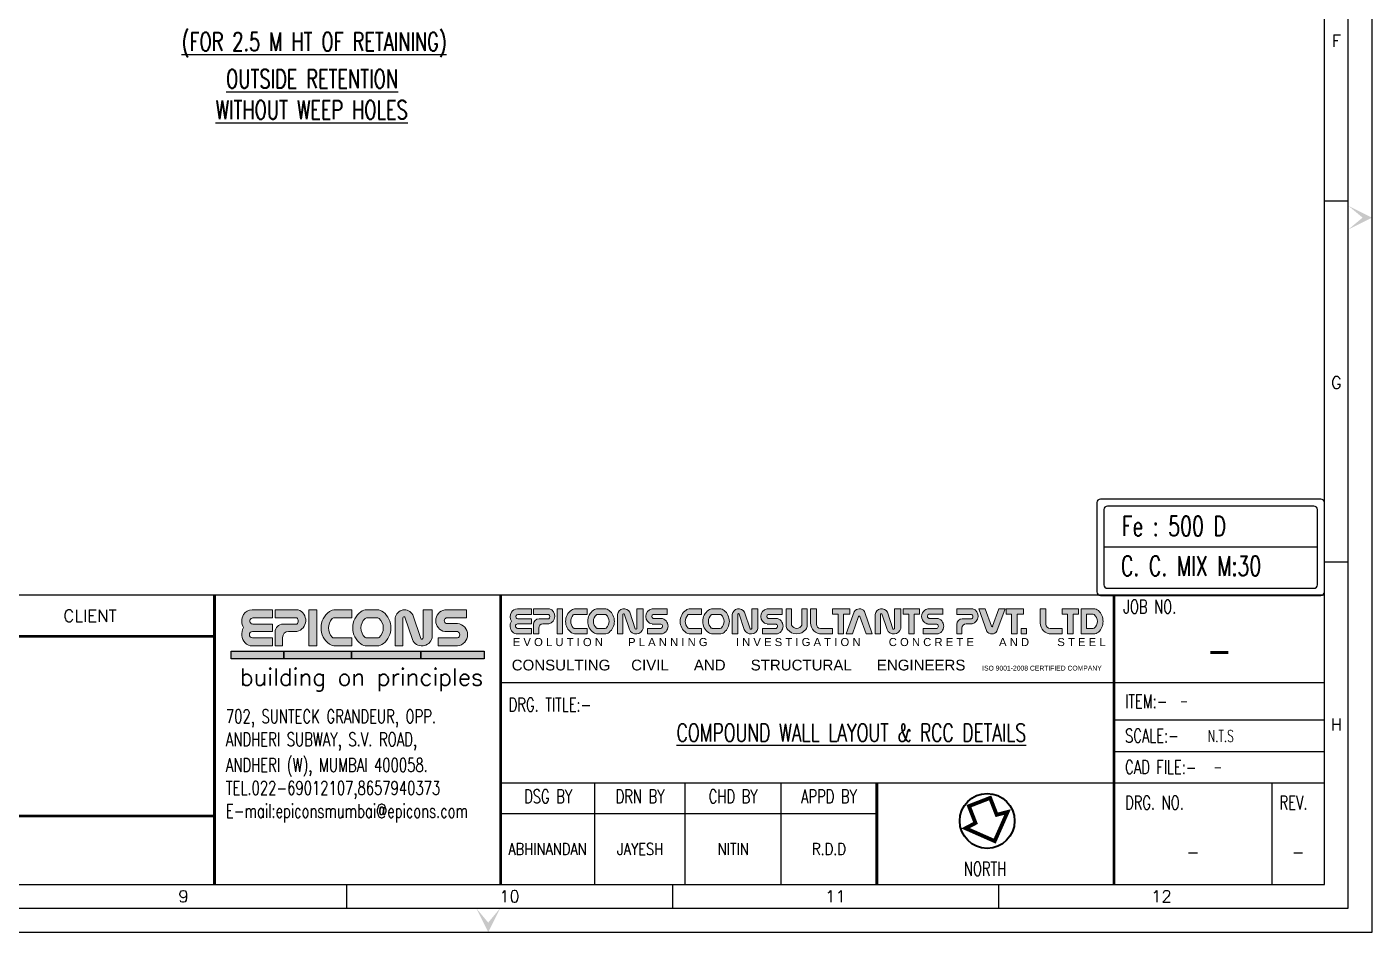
# Model space of a CAD drawing. Extents: x -69352 to 1013721, y -547461 to -186867.
# Drawn here: x 572259 to 604881, y -509439 to -487479 of the extents above; entities that cross this region are included whole.
import ezdxf
from ezdxf.enums import TextEntityAlignment as Align

# ---------------------------------------------------------------- set-up
doc = ezdxf.new("R2010")
doc.units = 0
doc.header["$LTSCALE"] = 500
doc.header["$MEASUREMENT"] = 0
doc.layers.add('00 ECPL LOGO', color=250, linetype='Continuous', lineweight=20)
doc.layers.add('00 ELEV-2', color=9, linetype='Continuous', lineweight=30)
for name, color, linetype in [('PNA', 10, 'Continuous'), ('S-TEXT', 2, 'Continuous'), ('S-TEXT-1', 4, 'Continuous'), ('S-TITIL', 6, 'Continuous'), ('S-TITLE', 6, 'Continuous'), ('SCHEDULE LINE', 7, 'Continuous'), ('TEXT (SHEET)', 4, 'Continuous')]:
    doc.layers.add(name, color=color, linetype=linetype)
doc.styles.add('ROMANS', font='simplex.shx', dxfattribs={"width": 0.8, "height": 275})
doc.styles.add('SEC. TEXT', font='arial.ttf', dxfattribs={"height": 180})
doc.styles.add('VA_ROOM_TEXT', font='simplex.shx')

# ---------------------------------------------------------------- blocks, each defined once
blk = doc.blocks.new('EPICONS TITLE')
at = {"layer": '00 ECPL LOGO'}
h = blk.add_hatch(color=7, dxfattribs=at)
h.dxf.hatch_style = 1
h.paths.add_polyline_path([(678, -252), (678, -146), (414, -146, 0.261636), (303, -208, 0.285841), (304, -378, 0.344902), (324, -574, 0.204992), (418, -614), (678, -614), (678, -510), (424, -510, -1), (418, -426), (678, -426), (678, -331), (424, -331, -1), (422, -252)])
h = blk.add_hatch(color=7, dxfattribs=at)
h.dxf.hatch_style = 1
h.paths.add_polyline_path([(1011, -146), (712, -146), (712, -252), (997, -252, -0.440545), (997, -331), (816, -331, 0.414214), (712, -435), (712, -614), (810, -614), (810, -504, -0.414214), (888, -426), (997, -426, 0.757811)])
h.paths.add_polyline_path([(1254, -146), (1153, -146), (1153, -614), (1254, -614)])
h.paths.add_polyline_path([(1708, -146), (1494, -146, 0.154275), (1419, -169, 0.519672), (1419, -591, 0.154275), (1494, -614), (1708, -614), (1708, -510), (1472, -510, -0.210356), (1452, -502, -0.388707), (1452, -260, -0.210356), (1472, -252), (1708, -252)])
h.paths.add_polyline_path([(2037, -146), (1904, -146, 0.159018), (1828, -171, 0.507969), (1828, -589, 0.159018), (1904, -614), (2037, -614, 0.173791), (2119, -585, 0.472311), (2119, -175, 0.173791)])
h.paths.add_polyline_path([(2046, -252, -0.185052), (2063, -258, -0.445894), (2063, -504, -0.185052), (2046, -510), (1899, -510, -0.185052), (1882, -504, -0.445894), (1882, -258, -0.185052), (1899, -252)], flags=16)
h.paths.add_polyline_path([(2501, -209, 0.723435), (2273, -252), (2273, -614), (2374, -614), (2374, -252, -0.723435), (2399, -241), (2495, -533, 0.724077), (2751, -510), (2751, -146), (2635, -146), (2635, -509, -0.755661), (2603, -519)])
h.paths.add_polyline_path([(3198, -146), (2916, -146, 0.823713), (2916, -429), (3082, -429, -0.713272), (3082, -510), (2830, -510), (2830, -614), (3082, -614, 0.900309), (3082, -324), (2936, -324, -0.746931), (2936, -252), (3198, -252)])
h = blk.add_hatch(color=7, dxfattribs=at)
h.dxf.hatch_style = 1
h.paths.add_polyline_path([(3837, -146), (3623, -146, 0.154275), (3548, -169, 0.519672), (3548, -591, 0.154275), (3623, -614), (3837, -614), (3837, -510), (3600, -510, -0.210932), (3581, -502, -0.385278), (3580, -260, -0.212895), (3599, -252), (3837, -252)])
h.paths.add_polyline_path([(4255, -175, 0.173792), (4173, -146), (4040, -146, 0.159018), (3964, -171, 0.507969), (3964, -589, 0.159018), (4040, -614), (4173, -614, 0.173792), (4255, -585, 0.472311)])
h.paths.add_polyline_path([(4182, -252, -0.185053), (4199, -258, -0.445893), (4199, -504, -0.185053), (4182, -510), (4035, -510, -0.185053), (4017, -504, -0.445893), (4017, -258, -0.185053), (4035, -252)], flags=16)
h.paths.add_polyline_path([(4406, -252), (4406, -614), (4507, -614), (4507, -252, -0.436861), (4522, -236, -0.319738), (4534, -245), (4629, -533, 0.724077), (4884, -510), (4884, -146), (4768, -146), (4768, -509, -0.755661), (4737, -519), (4635, -209, 0.723435)])
h.paths.add_polyline_path([(5335, -146), (5053, -146, 0.823713), (5053, -429), (5219, -429, -0.713272), (5219, -510), (4967, -510), (4967, -614), (5219, -614, 0.900309), (5219, -324), (5074, -324, -0.746931), (5074, -252), (5335, -252)])
h.paths.add_polyline_path([(5509, -146), (5408, -146), (5408, -452, 0.160106), (5433, -529, 0.505303), (5772, -529, 0.160106), (5797, -452), (5797, -146), (5699, -146), (5699, -451, -0.621318), (5509, -451)])
h.paths.add_polyline_path([(5969, -146), (5862, -146), (5862, -406, 0.414214), (6070, -614), (6267, -614), (6267, -510), (6047, -510, -0.414214), (5969, -432)])
h.paths.add_polyline_path([(6589, -146), (6267, -146), (6267, -249), (6372, -249), (6372, -614), (6473, -614), (6473, -249), (6589, -249)])
h.paths.add_polyline_path([(6863, -194, 0.539211), (6672, -201), (6523, -614), (6641, -614), (6752, -289, -0.708617), (6777, -289), (6894, -614), (7006, -614)])
h.paths.add_polyline_path([(7288, -209, 0.723435), (7059, -252), (7059, -614), (7160, -614), (7160, -252, -0.723435), (7186, -241), (7282, -533, 0.724077), (7538, -510), (7538, -146), (7421, -146), (7421, -509, -0.755661), (7390, -519)])
h.paths.add_polyline_path([(7886, -146), (7579, -146), (7579, -249), (7684, -249), (7684, -614), (7785, -614), (7785, -249), (7886, -249)])
h.paths.add_polyline_path([(8321, -146), (8059, -146, 0.157568), (7983, -170, 0.511532), (7983, -404, 0.157569), (8059, -429), (8206, -429, -0.713272), (8206, -510), (7953, -510), (7953, -614), (8206, -614, 0.900308), (8206, -324), (8065, -324), (8060, -324, -0.722204), (8060, -249), (8321, -249)])
h = blk.add_hatch(color=7, dxfattribs=at)
h.dxf.hatch_style = 1
h.paths.add_polyline_path([(8875, -146), (8576, -146), (8576, -252), (8849, -252, -0.270444), (8871, -265, -0.26297), (8871, -318, -0.270444), (8849, -331), (8680, -331, 0.414214), (8576, -435), (8576, -614), (8674, -614), (8674, -504, -0.414214), (8752, -426), (8861, -426, 0.757811)])
h.paths.add_polyline_path([(9103, -146), (8990, -146), (9133, -566, 0.539211), (9324, -560), (9474, -146), (9356, -146), (9244, -471, -0.708617), (9220, -471)])
h.paths.add_polyline_path([(9814, -146), (9492, -146), (9492, -249), (9597, -249), (9597, -614), (9698, -614), (9698, -249), (9814, -249)])
h.paths.add_polyline_path([(10234, -146), (10128, -146), (10128, -406, 0.414214), (10336, -614), (10533, -614), (10533, -510), (10312, -510, -0.414214), (10234, -432)])
h.paths.add_polyline_path([(9871, -510), (9775, -510), (9775, -614), (9871, -614)])
h = blk.add_hatch(color=7, dxfattribs=at)
h.dxf.hatch_style = 1
h.paths.add_polyline_path([(10533, -146), (10533, -249), (10637, -249), (10637, -614), (10739, -614), (10739, -249), (10839, -249), (10839, -146)])
h.paths.add_polyline_path([(10890, -146), (10890, -614), (11119, -614, 0.189446), (11208, -580, 0.435754), (11208, -181, 0.189446), (11119, -146)])
h.paths.add_polyline_path([(11122, -249, -0.519112), (11122, -510), (10989, -510), (10989, -249)], flags=16)
at = {"layer": '00 ECPL LOGO', "color": 7}
for p, q in [((678, -146), (414, -146)), ((678, -252), (678, -146)), ((1011, -146), (712, -146)), ((712, -146), (712, -252)), ((1153, -146), (1254, -146)), ((1153, -146), (1153, -614)), ((1254, -146), (1254, -614)), ((1494, -146), (1708, -146)), ((1708, -252), (1708, -146)), ((1904, -146), (2037, -146)), ((2399, -241), (2495, -533)), ((2501, -209), (2603, -519)), ((2635, -146), (2751, -146)), ((2751, -146), (2635, -146)), ((2635, -146), (2635, -510)), ((2751, -146), (2751, -510)), ((2916, -146), (3198, -146)), ((3198, -146), (2916, -146)), ((3198, -252), (3198, -146)), ((3837, -146), (3623, -146)), ((3837, -252), (3837, -146)), ((4040, -146), (4173, -146)), ((4534, -245), (4629, -533)), ((4635, -209), (4737, -519)), ((4768, -146), (4884, -146)), ((4768, -146), (4884, -146)), ((4884, -146), (4768, -146)), ((4768, -146), (4768, -510)), ((4884, -146), (4884, -510)), ((5053, -146), (5335, -146)), ((5053, -146), (5335, -146)), ((5335, -146), (5053, -146)), ((5335, -252), (5335, -146)), ((5408, -146), (5509, -146)), ((5509, -146), (5408, -146)), ((5408, -146), (5408, -452)), ((5509, -146), (5509, -451)), ((5699, -146), (5797, -146)), ((5797, -146), (5699, -146)), ((5699, -146), (5699, -451)), ((5797, -146), (5797, -452)), ((5862, -146), (5969, -146)), ((5969, -146), (5862, -146)), ((5862, -406), (5862, -146)), ((5969, -432), (5969, -146)), ((6267, -146), (6589, -146)), ((6589, -146), (6267, -146)), ((6267, -146), (6267, -249)), ((6267, -249), (6372, -249)), ((6372, -614), (6372, -249)), ((6473, -614), (6473, -249)), ((6473, -249), (6589, -249)), ((6523, -614), (6672, -201)), ((6589, -146), (6589, -249)), ((7006, -614), (6863, -194)), ((7186, -241), (7282, -533)), ((7288, -209), (7390, -519)), ((7421, -146), (7538, -146)), ((7421, -146), (7538, -146)), ((7538, -146), (7421, -146)), ((7421, -146), (7538, -146)), ((7421, -146), (7421, -510)), ((7538, -146), (7538, -510)), ((7579, -146), (7886, -146)), ((7886, -146), (7579, -146)), ((7579, -146), (7886, -146)), ((7579, -146), (7886, -146)), ((7886, -146), (7579, -146)), ((7579, -146), (7579, -249)), ((7579, -249), (7684, -249)), ((7579, -249), (7684, -249)), ((7684, -614), (7684, -249)), ((7785, -614), (7785, -249)), ((7785, -249), (7886, -249)), ((7785, -249), (7886, -249)), ((7886, -146), (7886, -249)), ((8040, -146), (8321, -146)), ((8040, -146), (8321, -146)), ((8321, -146), (8059, -146)), ((8060, -249), (8321, -249)), ((8321, -252), (8321, -146)), ((8875, -146), (8576, -146)), ((8576, -146), (8576, -252)), ((9103, -146), (8990, -146)), ((9103, -146), (8990, -146)), ((8990, -146), (9133, -566)), ((9103, -146), (9220, -471)), ((9356, -146), (9244, -471)), ((9474, -146), (9324, -560)), ((9474, -146), (9356, -146)), ((9408, -146), (9356, -146)), ((9474, -146), (9356, -146)), ((9492, -146), (9814, -146)), ((9814, -146), (9492, -146)), ((9492, -146), (9814, -146)), ((9492, -146), (9814, -146)), ((9492, -146), (9814, -146)), ((9492, -146), (9492, -249)), ((9492, -249), (9597, -249)), ((9492, -249), (9597, -249)), ((9597, -614), (9597, -249)), ((9698, -614), (9698, -249)), ((9698, -249), (9814, -249)), ((9698, -249), (9814, -249)), ((9814, -146), (9814, -249)), ((10128, -146), (10234, -146)), ((10234, -146), (10128, -146)), ((10128, -406), (10128, -146)), ((10234, -432), (10234, -146)), ((10533, -146), (10839, -146)), ((10839, -146), (10533, -146)), ((10533, -146), (10533, -249)), ((10533, -249), (10637, -249)), ((10637, -249), (10533, -249)), ((10637, -614), (10637, -249)), ((10739, -614), (10739, -249)), ((10739, -249), (10839, -249)), ((10739, -249), (10839, -249)), ((10839, -249), (10739, -249)), ((10839, -146), (10839, -249)), ((10890, -146), (11119, -146)), ((10890, -146), (10890, -614)), ((10989, -249), (10989, -510)), ((10989, -249), (11113, -249)), ((418, -426), (678, -426)), ((424, -252), (678, -252)), ((678, -331), (424, -331)), ((678, -426), (678, -331)), ((997, -252), (712, -252)), ((712, -435), (712, -614)), ((997, -331), (816, -331)), ((888, -426), (997, -426)), ((1472, -252), (1708, -252)), ((1899, -252), (2046, -252)), ((2273, -252), (2273, -614)), ((2374, -252), (2374, -614)), ((2751, -252), (2751, -252)), ((3082, -429), (2916, -429)), ((2936, -252), (3198, -252)), ((3082, -324), (2936, -324)), ((3599, -252), (3837, -252)), ((4035, -252), (4182, -252)), ((4406, -252), (4406, -614)), ((4507, -252), (4507, -614)), ((4884, -252), (4884, -252)), ((5219, -429), (5053, -429)), ((5074, -252), (5335, -252)), ((5219, -324), (5074, -324)), ((6641, -614), (6752, -289)), ((6894, -614), (6777, -289)), ((7059, -252), (7059, -614)), ((7160, -252), (7160, -614)), ((7538, -252), (7538, -252)), ((8206, -429), (8040, -429)), ((8059, -429), (8194, -429)), ((8206, -324), (8060, -324)), ((8065, -324), (8206, -324)), ((8849, -252), (8576, -252)), ((8576, -435), (8576, -614)), ((8849, -331), (8680, -331)), ((8752, -426), (8861, -426)), ((678, -510), (418, -510)), ((418, -614), (678, -614)), ((678, -614), (678, -510)), ((712, -614), (810, -614)), ((810, -504), (810, -614)), ((1153, -614), (1254, -614)), ((1472, -510), (1708, -510)), ((1494, -614), (1708, -614)), ((1708, -614), (1708, -510)), ((1899, -510), (2046, -510)), ((2037, -614), (1904, -614)), ((2273, -614), (2374, -614)), ((2614, -614), (2635, -614)), ((2635, -614), (2635, -614)), ((2751, -510), (2751, -510)), ((2830, -614), (2830, -510)), ((2830, -510), (3082, -510)), ((2830, -614), (3082, -614)), ((2830, -614), (3082, -614)), ((3600, -510), (3837, -510)), ((3623, -614), (3837, -614)), ((3837, -614), (3837, -510)), ((4035, -510), (4182, -510)), ((4040, -614), (4173, -614)), ((4406, -614), (4507, -614)), ((4406, -614), (4507, -614)), ((4406, -614), (4507, -614)), ((4967, -614), (4967, -510)), ((4967, -510), (5219, -510)), ((4967, -510), (5219, -510)), ((4967, -614), (5219, -614)), ((4967, -614), (5219, -614)), ((4967, -614), (5219, -614)), ((6047, -510), (6267, -510)), ((6070, -614), (6267, -614)), ((6070, -614), (6267, -614)), ((6267, -510), (6267, -614)), ((6372, -614), (6473, -614)), ((6372, -614), (6473, -614)), ((6523, -614), (6641, -614)), ((6589, -614), (6641, -614)), ((6894, -614), (7006, -614)), ((6894, -614), (7006, -614)), ((7059, -614), (7160, -614)), ((7059, -614), (7160, -614)), ((7059, -614), (7160, -614)), ((7538, -510), (7538, -510)), ((7684, -614), (7785, -614)), ((7684, -614), (7785, -614)), ((7684, -614), (7785, -614)), ((7684, -614), (7785, -614)), ((7953, -614), (7953, -510)), ((7953, -510), (8206, -510)), ((7953, -510), (8206, -510)), ((7953, -510), (8206, -510)), ((7953, -614), (8206, -614)), ((7953, -614), (8206, -614)), ((7953, -614), (8206, -614)), ((7953, -614), (8206, -614)), ((7953, -614), (8206, -614)), ((8576, -614), (8674, -614)), ((8674, -504), (8674, -614)), ((9597, -614), (9698, -614)), ((9597, -614), (9698, -614)), ((9597, -614), (9698, -614)), ((10312, -510), (10533, -510)), ((10336, -614), (10533, -614)), ((10336, -614), (10533, -614)), ((10533, -510), (10533, -614)), ((10637, -614), (10739, -614)), ((10637, -614), (10739, -614)), ((10637, -614), (10739, -614)), ((10637, -614), (10739, -614)), ((10653, -614), (10739, -614)), ((10653, -614), (10739, -614)), ((10653, -614), (10739, -614)), ((10653, -614), (10739, -614)), ((10890, -614), (11119, -614)), ((10989, -510), (11113, -510))]:
    blk.add_line(p, q, dxfattribs=at)
blk.add_lwpolyline([(9775, -510), (9871, -510), (9871, -614), (9775, -614)], close=True, dxfattribs=at)
for centre, radius, start, end in [((439, -292), 160, 148.648, 212.4563), ((414, -276), 130, 90, 148.648), ((965, -284), 146, 282.7188, 71.3398), ((1567, -380), 257, 125.0807, 234.9193), ((1494, -276), 130, 90, 125.0807), ((1981, -380), 259, 126.1417, 233.8583), ((1904, -276), 130, 90, 126.1417), ((2037, -276), 130, 50.5638, 90), ((1951, -380), 265, 309.4362, 50.5638), ((2394, -268), 122, 28.75, 172.2831), ((2388, -251), 14.5, 40.0191, 183.5523), ((2944, -287), 144, 101.0425, 258.9575), ((3696, -380), 257, 125.0807, 234.9193), ((3623, -276), 130, 90, 125.0807), ((4116, -380), 259, 126.1417, 233.8583), ((4040, -276), 130, 90, 126.1417), ((4173, -276), 130, 50.5638, 90), ((4087, -380), 265, 309.4362, 50.5638), ((4527, -268), 122, 28.75, 172.2831), ((4522, -251), 14.5, 89.1577, 183.5523), ((4522, -249), 13, 18.2334, 89.1577), ((5081, -287), 144, 101.0425, 258.9575), ((6770, -260), 114, 35.166, 148.5022), ((7181, -268), 122, 28.75, 172.2831), ((7175, -251), 14.5, 40.0191, 183.5523), ((8067, -287), 144, 125.818, 234.182), ((8059, -276), 130, 90, 125.818), ((8072, -286), 39.3, 108.3261, 238.1957), ((8829, -284), 146, 282.7188, 71.3398), ((11113, -275), 26, 51.4816, 90), ((11119, -276), 130, 47.0907, 90), ((11023, -380), 272, 312.9093, 47.0907), ((439, -464), 160, 147.5437, 223.6612), ((421, -468), 42.1, 94.0242, 265.9758), ((423, -291), 39.6, 88.7637, 271.2363), ((816, -435), 104, 90, 180), ((888, -504), 78, 90, 180), ((961, -291), 53.7, 312.4487, 47.5513), ((1584, -381), 179, 137.5171, 222.4829), ((1472, -278), 26, 90, 137.5171), ((1992, -381), 165, 131.9364, 228.0636), ((1899, -278), 26, 90, 131.9364), ((2046, -278), 26, 48.0636, 90), ((1953, -381), 165, 311.9364, 48.0636), ((2947, -288), 37.6, 106.4856, 253.5144), ((3067, -469), 146, 276.006, 83.994), ((3068, -470), 43.1, 289.0016, 70.9984), ((3714, -381), 180, 138.0741, 222.3563), ((3599, -278), 26, 90, 138.0741), ((4127, -381), 165, 131.9364, 228.0636), ((4035, -278), 26, 90, 131.9364), ((4182, -278), 26, 48.0636, 90), ((4089, -381), 165, 311.9364, 48.0636), ((5084, -288), 37.6, 106.4856, 253.5144), ((5204, -469), 146, 276.006, 83.994), ((5205, -470), 43.1, 289.0016, 70.9984), ((5538, -452), 130, 180, 216.3848), ((5604, -405), 106, 206.2931, 333.7069), ((5667, -452), 130, 323.6152, 0), ((6070, -406), 208, 180, 270), ((6047, -432), 78, 180, 270), ((6764, -294), 13, 19.7665, 161.0546), ((8059, -299), 130, 234.182, 270), ((8065, -298), 26, 238.1957, 270), ((8190, -469), 146, 276.006, 83.994), ((8192, -470), 43.1, 289.0016, 70.9984), ((8680, -435), 104, 90, 180), ((8752, -504), 78, 90, 180), ((8849, -278), 26, 29.4672, 90), ((8849, -305), 26, 270, 330.5328), ((8824, -291), 53.7, 330.5328, 29.4672), ((9232, -467), 13, 199.7665, 341.0546), ((10336, -406), 208, 180, 270), ((10312, -432), 78, 180, 270), ((11030, -380), 160, 308.5184, 51.4816), ((418, -484), 130, 223.6612, 270), ((1494, -484), 130, 234.9193, 270), ((1472, -484), 26, 222.4829, 270), ((1904, -484), 130, 233.8583, 270), ((1899, -484), 26, 228.0636, 270), ((2037, -484), 130, 270, 309.4362), ((2046, -484), 26, 270, 311.9364), ((2619, -479), 135, 203.2219, 346.755), ((2618, -510), 17.1, 214.0796, 357.6127), ((3623, -484), 130, 234.9193, 270), ((3600, -484), 26, 222.3563, 270), ((4040, -484), 130, 233.8583, 270), ((4035, -484), 26, 228.0636, 270), ((4173, -484), 130, 270, 309.4362), ((4182, -484), 26, 270, 311.9364), ((4753, -479), 135, 203.2219, 346.8516), ((4751, -510), 17.1, 214.0796, 357.6127), ((5602, -404), 210, 216.3848, 323.6152), ((7406, -479), 135, 203.2219, 346.755), ((7404, -510), 17.1, 214.0796, 357.6127), ((9227, -500), 114, 215.166, 328.5022), ((11113, -484), 26, 270, 308.5184), ((11119, -484), 130, 270, 312.9093)]:
    blk.add_arc(centre, radius, start, end, dxfattribs=at)
at = {"layer": '00 ECPL LOGO', "color": 7, "attachment_point": 1, "style": 'SEC. TEXT'}
for s, insert, char_height, width in [('\\pt22;E V O L U T I O N        P L A N N I N G         I N V E S T I G A T I O N         C O N C R E T E        A N D         S T E E L', (328, -689), 150, 445502.26), ('\\pt22;CONSULTING     CIVIL      AND      STRUCTURAL      ENGINEERS', (309, -1092), 200, 495763.22), ('\\pt22;ISO 9001-2008 CERTIFIED COMPANY', (9049, -1204), 90, 434288.5)]:
    blk.add_mtext(s, dxfattribs=dict(at, insert=insert, char_height=char_height, width=width))
blk = doc.blocks.new('FOLDER')
at = {"layer": 'PNA'}
for points in [[(-1250, 2500), (0, 0), (0, 1000)], [(1250, 2500), (0, 0), (0, 1000)]]:
    blk.add_solid(points, dxfattribs=at)
blk = doc.blocks.new('SHEET')
at = {"layer": '00 ECPL LOGO'}
h = blk.add_hatch(color=152, dxfattribs=at)
h.dxf.hatch_style = 1
h.paths.add_polyline_path([(738654, -118895), (738654, -118714), (738202, -118714, 0.261636), (738012, -118820, 0.285841), (738015, -119110, 0.344902), (738048, -119447, 0.204992), (738209, -119516), (738654, -119516), (738654, -119338), (738220, -119338, -1), (738210, -119194), (738654, -119194), (738654, -119030), (738220, -119030, -1), (738217, -118895)])
h = blk.add_hatch(color=152, dxfattribs=at)
h.dxf.hatch_style = 1
h.paths.add_polyline_path([(739226, -118714), (738714, -118714), (738714, -118895), (739201, -118895, -0.440545), (739201, -119030), (738892, -119030, 0.414214), (738714, -119209), (738714, -119516), (738880, -119516), (738880, -119327, -0.414214), (739014, -119194), (739201, -119194, 0.757811)])
h.paths.add_polyline_path([(739641, -118714), (739467, -118714), (739467, -119516), (739641, -119516)])
h.paths.add_polyline_path([(740418, -118714), (740052, -118714, 0.154275), (739924, -118754, 0.519672), (739924, -119475, 0.154275), (740052, -119516), (740418, -119516), (740418, -119338), (740013, -119338, -0.210356), (739981, -119323, -0.388707), (739981, -118909, -0.210356), (740013, -118895), (740418, -118895)])
h.paths.add_polyline_path([(740981, -118714), (740754, -118714, 0.159018), (740623, -118756, 0.507969), (740623, -119473, 0.159018), (740754, -119516), (740981, -119516, 0.173791), (741122, -119465, 0.472311), (741122, -118764, 0.173791)])
h.paths.add_polyline_path([(740997, -118895, -0.185052), (741026, -118906, -0.445894), (741026, -119326, -0.185052), (740997, -119338), (740745, -119338, -0.185052), (740715, -119326, -0.445894), (740715, -118906, -0.185052), (740745, -118895)], flags=16)
h.paths.add_polyline_path([(741776, -118822, 0.723435), (741385, -118895), (741385, -119516), (741557, -119516), (741557, -118895, -0.723435), (741601, -118877), (741766, -119376, 0.724077), (742203, -119337), (742203, -118714), (742004, -118714), (742004, -119335, -0.755661), (741951, -119353)])
h.paths.add_polyline_path([(742968, -118714), (742486, -118714, 0.823713), (742486, -119198), (742770, -119198, -0.713272), (742770, -119338), (742338, -119338), (742338, -119516), (742770, -119516, 0.900309), (742770, -119018), (742521, -119018, -0.746931), (742521, -118895), (742968, -118895)])
at = {"layer": 'S-TEXT'}
h = blk.add_hatch(color=142, dxfattribs=at)
h.dxf.hatch_style = 1
h.paths.add_polyline_path([(737735, -119633), (737735, -119802), (738912, -119802), (738912, -119633)])
h = blk.add_hatch(color=9, dxfattribs=at)
h.dxf.hatch_style = 1
h.paths.add_polyline_path([(738912, -119633), (740413, -119633), (740413, -119802), (738912, -119802)])
h = blk.add_hatch(color=142, dxfattribs=at)
h.dxf.hatch_style = 1
h.paths.add_polyline_path([(740413, -119802), (741952, -119802), (741952, -119633), (740413, -119633)])
h = blk.add_hatch(color=4, dxfattribs=at)
h.dxf.hatch_style = 1
h.paths.add_polyline_path([(741952, -119633), (741952, -119802), (743363, -119802), (743363, -119633)])
at = {"color": 1}
for p, q in [((762042, -118391, -8), (676135, -118391, -8)), ((743744, -120329, -8), (762042, -120329, -8)), ((743744, -122562, -8), (762042, -122562, -8)), ((743744, -123243, -8), (752092, -123243, -8))]:
    blk.add_line(p, q, dxfattribs=at)
at = {"color": 5, "linetype": 'ByBlock', "lineweight": -2}
for p, q in [((757383, -121163, -8), (762042, -121163, -8)), ((757383, -121862, -8), (762042, -121862, -8)), ((745825, -124822, -8), (745825, -122562, -8)), ((747834, -124822, -8), (747834, -122562, -8)), ((749963, -124822, -8), (749963, -122562, -8)), ((760876, -122562, -8), (760876, -124822, -8))]:
    blk.add_line(p, q, dxfattribs=at)
blk.add_line((752092, -124822, -8), (752092, -122562, -8))
at = {"elevation": -8, "flags": 128}
blk.add_lwpolyline([(674017, -125881), (763101, -125881), (763101, -63214), (674017, -63214)], close=True, dxfattribs=at)
at = {"color": 1, "const_width": 60.9, "elevation": -8}
for points in [[(737368, -124822), (737368, -118391)], [(743729, -124822), (743729, -118391)], [(757364, -124822), (757364, -118391)], [(720337, -119302), (737368, -119302)], [(752092, -124822), (752092, -122562)], [(720337, -123298), (737368, -123298)]]:
    blk.add_lwpolyline(points, dxfattribs=at)
at = {"layer": '00 ECPL LOGO', "color": 152}
for p, q in [((738654, -118714, -8), (738202, -118714, -8)), ((739226, -118714, -8), (738714, -118714, -8)), ((739467, -118714, -8), (739641, -118714, -8)), ((739467, -118714, -8), (739467, -119516, -8)), ((739641, -118714, -8), (739641, -119516, -8)), ((740052, -118714, -8), (740418, -118714, -8)), ((740418, -118895, -8), (740418, -118714, -8)), ((740754, -118714, -8), (740981, -118714, -8)), ((742004, -118714, -8), (742203, -118714, -8)), ((742203, -118714, -8), (742004, -118714, -8)), ((742004, -118714, -8), (742004, -119338, -8)), ((742203, -118714, -8), (742203, -119338, -8)), ((742486, -118714, -8), (742968, -118714, -8)), ((742968, -118714, -8), (742486, -118714, -8)), ((742968, -118895, -8), (742968, -118714, -8)), ((738220, -118895, -8), (738654, -118895, -8)), ((740013, -118895, -8), (740418, -118895, -8)), ((740745, -118895, -8), (740997, -118895, -8)), ((741385, -118895, -8), (741385, -119516, -8)), ((741557, -118895, -8), (741557, -119516, -8)), ((741601, -118877, -8), (741766, -119376, -8)), ((741776, -118822, -8), (741951, -119353, -8)), ((742203, -118895, -8), (742203, -118895, -8)), ((742521, -118895, -8), (742968, -118895, -8)), ((742770, -119018, -8), (742521, -119018, -8)), ((738210, -119194, -8), (738654, -119194, -8)), ((738654, -119030, -8), (738220, -119030, -8)), ((738654, -119194, -8), (738654, -119030, -8)), ((738714, -119209, -8), (738714, -119516, -8)), ((739201, -119030, -8), (738892, -119030, -8)), ((739014, -119194, -8), (739201, -119194, -8)), ((742770, -119198, -8), (742486, -119198, -8)), ((738209, -119516, -8), (738654, -119516, -8)), ((738654, -119338, -8), (738210, -119338, -8)), ((738654, -119516, -8), (738654, -119338, -8)), ((738714, -119516, -8), (738880, -119516, -8)), ((738880, -119327, -8), (738880, -119516, -8)), ((739467, -119516, -8), (739641, -119516, -8)), ((740013, -119338, -8), (740418, -119338, -8)), ((740052, -119516, -8), (740418, -119516, -8)), ((740418, -119516, -8), (740418, -119338, -8)), ((740745, -119338, -8), (740997, -119338, -8)), ((740981, -119516, -8), (740754, -119516, -8)), ((741385, -119516, -8), (741557, -119516, -8)), ((741969, -119516, -8), (742004, -119516, -8)), ((742004, -119514, -8), (742004, -119516, -8)), ((742203, -119338, -8), (742203, -119338, -8)), ((742338, -119516, -8), (742338, -119338, -8)), ((742338, -119338, -8), (742770, -119338, -8)), ((742338, -119516, -8), (742770, -119516, -8)), ((742338, -119516, -8), (742770, -119516, -8))]:
    blk.add_line(p, q, dxfattribs=at)
at = {"layer": '00 ECPL LOGO', "color": 152, "elevation": -8}
for points in [[(738202, -118714), (738654, -118714), (738654, -118895)], [(739201, -118895), (738714, -118895), (738714, -118714), (739226, -118714)], [(739467, -118714), (739641, -118714)], [(740052, -118714), (740418, -118714)], [(740754, -118714), (740981, -118714)], [(742004, -118714), (742203, -118714)], [(742486, -118714), (742968, -118714)]]:
    blk.add_lwpolyline(points, dxfattribs=at)
at = {"layer": '00 ECPL LOGO', "color": 152}
for centre, radius, start, end in [((738202, -118936, -8), 223, 90, 148.648), ((739146, -118950, -8), 250, 282.7188, 71.3398), ((740052, -118936, -8), 223, 90, 125.0807), ((740754, -118936, -8), 223, 90, 126.1417), ((740981, -118936, -8), 223, 50.5638, 90), ((741592, -118923, -8), 210, 28.75, 172.2831), ((742534, -118956, -8), 247, 101.0425, 258.9575), ((738246, -118963, -8), 274, 148.648, 212.4563), ((738219, -118963, -8), 67.9, 88.7637, 271.2363), ((739139, -118963, -8), 91.9, 312.4487, 47.5513), ((740177, -119115, -8), 441, 125.0807, 234.9193), ((740207, -119116, -8), 306, 137.5171, 222.4829), ((740013, -118939, -8), 44.5, 90, 137.5171), ((740885, -119115, -8), 444, 126.1417, 233.8583), ((740904, -119116, -8), 282, 131.9364, 228.0636), ((740745, -118939, -8), 44.5, 90, 131.9364), ((740997, -118939, -8), 44.5, 48.0636, 90), ((740838, -119116, -8), 282, 311.9364, 48.0636), ((740834, -119115, -8), 454, 309.4362, 50.5638), ((741582, -118893, -8), 24.9, 40.0191, 183.5523), ((742539, -118956, -8), 64.3, 106.4856, 253.5144), ((742744, -119267, -8), 250, 276.006, 83.994), ((738246, -119257, -8), 274, 147.5437, 223.6612), ((738215, -119266, -8), 72, 94.0242, 265.9758), ((738892, -119209, -8), 178, 90, 180), ((739014, -119327, -8), 134, 90, 180), ((742746, -119268, -8), 73.9, 289.0016, 70.9984), ((738209, -119293, -8), 223, 223.6612, 270), ((740052, -119293, -8), 223, 234.9193, 270), ((740013, -119293, -8), 44.5, 222.4829, 270), ((740754, -119293, -8), 223, 233.8583, 270), ((740745, -119293, -8), 44.5, 228.0636, 270), ((740981, -119293, -8), 223, 270, 309.4362), ((740997, -119293, -8), 44.5, 270, 311.9364), ((741978, -119285, -8), 231, 203.2219, 346.755), ((741975, -119336, -8), 29.2, 214.0796, 357.6127)]:
    blk.add_arc(centre, radius, start, end, dxfattribs=at)
at = {"layer": 'PNA'}
for p, q in [((762042, -109621, -8), (762572, -109621, -8)), ((762042, -117645, -8), (762572, -117645, -8)), ((740301, -124822, -8), (740301, -125351, -8)), ((747548, -124822, -8), (747548, -125351, -8)), ((754795, -124822, -8), (754795, -125351, -8))]:
    blk.add_line(p, q, dxfattribs=at)
at = {"layer": 'PNA', "color": 1, "elevation": -8}
for points in [[(675076, -125351), (762572, -125351), (762572, -63743), (675076, -63743)], [(676135, -124822), (762042, -124822), (762042, -64273), (676135, -64273)]]:
    blk.add_lwpolyline(points, close=True, dxfattribs=at)
at = {"layer": 'S-TEXT', "color": 7, "elevation": -8}
for points in [[(737735, -119633), (738912, -119633), (738912, -119802), (737735, -119802)], [(738912, -119633), (740413, -119633), (740413, -119802), (738912, -119802)], [(740413, -119633), (741952, -119633), (741952, -119802), (740413, -119802)], [(741952, -119633), (743363, -119633), (743363, -119802), (741952, -119802)]]:
    blk.add_lwpolyline(points, close=True, dxfattribs=at)
at = {"layer": '00 ELEV-2', "xscale": 1.196575288621396, "yscale": 1.196575288621396, "zscale": 1.196575288621396}
blk.add_blockref('EPICONS TITLE', (743605, -118516, -8), dxfattribs=at)
at = {"layer": 'PNA', "xscale": 0.2118545526379952, "yscale": 0.2118545526379952, "zscale": 0.2118545526379952, "rotation": 90}
blk.add_blockref('FOLDER', (763101, -109992, -8), dxfattribs=at)
at = {"layer": 'PNA', "xscale": 0.2118545530764889, "yscale": 0.2118545530764889, "zscale": 0.2118545530764889}
blk.add_blockref('FOLDER', (743452, -125881, -8), dxfattribs=at)
at = {"layer": '00 ECPL LOGO', "color": 152, "style": 'VA_ROOM_TEXT'}
blk.add_text('building on principles', height=375.71, dxfattribs=at).set_placement((737931, -120397, -8))
at = {"layer": 'PNA', "style": 'ROMANS'}
for s, height, p in [('F', 265, (762307, -106061, -8)), ('G', 265, (762307, -113661, -8)), ('H', 265, (762307, -121262, -8)), ('9', 265, (736678, -125086, -8)), ('10', 264.8, (743925, -125086, -8)), ('11', 264.8, (751172, -125086, -8)), ('12', 264.8, (758419, -125086, -8))]:
    blk.add_text(s, height=height, dxfattribs=at).set_placement(p, align=Align.MIDDLE)
at = {"layer": 'S-TEXT-1', "style": 'ROMANS', "width": 0.7}
for s, p in [('702, SUNTECK GRANDEUR, OPP. ', (737621, -121237, 2)), ('ANDHERI SUBWAY, S.V. ROAD,', (737621, -121748, 2)), ('ANDHERI (W), MUMBAI 400058.', (737621, -122317, 2)), ('TEL.022-69012107,8657940373', (737621, -122828, 2)), ('E-mail:epiconsmumbai@epicons.com', (737621, -123339, 2))]:
    blk.add_text(s, height=306.57, dxfattribs=at).set_placement(p)
at = {"layer": 'TEXT (SHEET)', "color": 2, "style": 'ROMANS'}
blk.add_text('CLIENT', height=269, dxfattribs=at).set_placement((734602, -118847, -8), align=Align.MIDDLE_CENTER)
at = {"layer": 'TEXT (SHEET)', "color": 4, "style": 'ROMANS', "width": 0.7}
for s, p in [('JOB NO.', (757570, -118798, -8)), ('NORTH', (754025, -124626, -8))]:
    blk.add_text(s, height=304.7, dxfattribs=at).set_placement(p)
for s, height, p in [('DRG. TITLE:-', 304.74, (743907, -120822, -8)), ('ITEM:-', 304.7, (757610, -120746, -8)), ('SCALE:-', 304.7, (757610, -121512, -8)), ('CAD FILE:-', 304.7, (757610, -122212, -8)), ('DRG. NO. ', 304.7, (757610, -123001, -8)), ('REV.', 304.7, (761044, -123001, -8))]:
    blk.add_text(s, height=height, dxfattribs=at).set_placement(p, align=Align.MIDDLE_LEFT)
for s, p in [('DSG BY', (744785, -122864, -8)), ('DRN BY', (746829, -122864, -8)), ('CHD BY', (748898, -122864, -8)), ('APPD BY', (751027, -122864, -8))]:
    blk.add_text(s, height=304.7, dxfattribs=at).set_placement(p, align=Align.MIDDLE_CENTER)

msp = doc.modelspace()

# ---------------------------------------------------------------- linework, layer by layer
at = {"layer": 'S-TITIL', "color": 7, "lineweight": 35}
msp.add_circle((595545.589, -506742.383, 3544126.196), 665.538, dxfattribs=at)
at = {"layer": 'S-TITLE', "color": 1, "const_width": 93.156, "elevation": 3544126.196}
msp.add_lwpolyline([(595728.787, -507231.893), (596040.57, -506525.724), (595777.159, -506593.705), (595618.438, -506184.029), (595104.352, -506383.202), (595263.073, -506792.878), (595022.617, -506920.11)], close=True, dxfattribs=at)
at = {"layer": 'SCHEDULE LINE', "color": 2}
msp.add_line((603554.433, -500101.555), (598377.983, -500101.555), dxfattribs=at)
at = {"layer": 'SCHEDULE LINE', "color": 2, "elevation": 0}
for points in [[(603639.867, -498933.743), (598292.549, -498933.743, 0.414213562), (598207.114, -499019.177), (598207.114, -501183.933, 0.414213562), (598292.549, -501269.368), (603639.867, -501269.368, 0.414213562), (603725.302, -501183.933), (603725.302, -499019.177, 0.414213562)], [(603468.998, -499104.612), (598463.418, -499104.612, 0.414213562), (598377.983, -499190.046), (598377.983, -501013.065, 0.414213562), (598463.418, -501098.499), (603468.998, -501098.499, 0.414213562), (603554.433, -501013.065), (603554.433, -499190.046, 0.414213562)]]:
    msp.add_lwpolyline(points, format="xyb", close=True, dxfattribs=at)

# ---------------------------------------------------------------- block references
at = {"xscale": 1.09088535620405, "yscale": 1.09088535620405, "zscale": 1.09088535620405}
msp.add_blockref('SHEET', (-227575.254, -372117.825, 8.203), dxfattribs=at)

# ---------------------------------------------------------------- texts
at = {"layer": 'S-TEXT', "style": 'ROMANS', "width": 0.65}
for s, height, p in [('-', 270.865, (600221.902, -503837.47, 3544126.196)), ('N.T.S', 288.8119, (600899.807, -504682.356, 3544126.196)), ('-', 288.812, (601036.233, -505437.03, 3544126.196))]:
    msp.add_text(s, height=height, dxfattribs=at).set_placement(p, align=Align.MIDDLE_LEFT)
at = {"layer": 'S-TEXT', "style": 'ROMANS', "width": 0.8}
for s, height, p in [('ABHINANDAN', 288.8119, (584882.945, -507422.71, 3544126.196)), ('JAYESH', 288.8119, (587130.109, -507422.71, 3544126.196)), ('NITIN', 288.8119, (589386.915, -507422.71, 3544126.196)), ('R.D.D', 288.8119, (591709.32, -507422.71, 3544126.196)), ('-', 346.574, (600537.664, -507487.656, 3544126.196)), ('-', 346.574, (603089.348, -507487.656, 3544126.196))]:
    msp.add_text(s, height=height, dxfattribs=at).set_placement(p, align=Align.MIDDLE_CENTER)
at = {"layer": 'S-TITIL', "color": 6, "style": 'ROMANS', "width": 0.7}
for s, p in [('%%U(FOR 2.5 M HT OF RETAINING)', (579224.396, -487868.857)), ('%%UOUTSIDE RETENTION', (579173.681, -488741.06)), ('%%UWITHOUT WEEP HOLES', (579164.229, -489490.22, -20.238))]:
    msp.add_text(s, height=450, dxfattribs=at).set_placement(p, align=Align.MIDDLE)
at = {"layer": 'S-TITIL', "style": 'ROMANS', "width": 0.7}
for s, height, p in [('Fe : 500 D', 480.5685, (598812.175, -499589.508, -98271.301)), ('C. C. MIX M:30', 480.56849, (598789.322, -500556.719))]:
    msp.add_text(s, height=height, dxfattribs=at).set_placement(p, align=Align.MIDDLE_LEFT)
at = {"layer": 'S-TITIL', "color": 1, "style": 'ROMANS'}
for s, height, width, p in [('-', 693.149, 0.8, (601173.618, -502605.577, 3544126.196)), ('%%UCOMPOUND WALL LAYOUT & RCC DETAILS', 433.21785, 0.7, (592251.865, -504600.481, 3544126.196))]:
    msp.add_text(s, height=height, dxfattribs=dict(at, width=width)).set_placement(p, align=Align.MIDDLE_CENTER)

doc.saveas('drawing.dxf')
